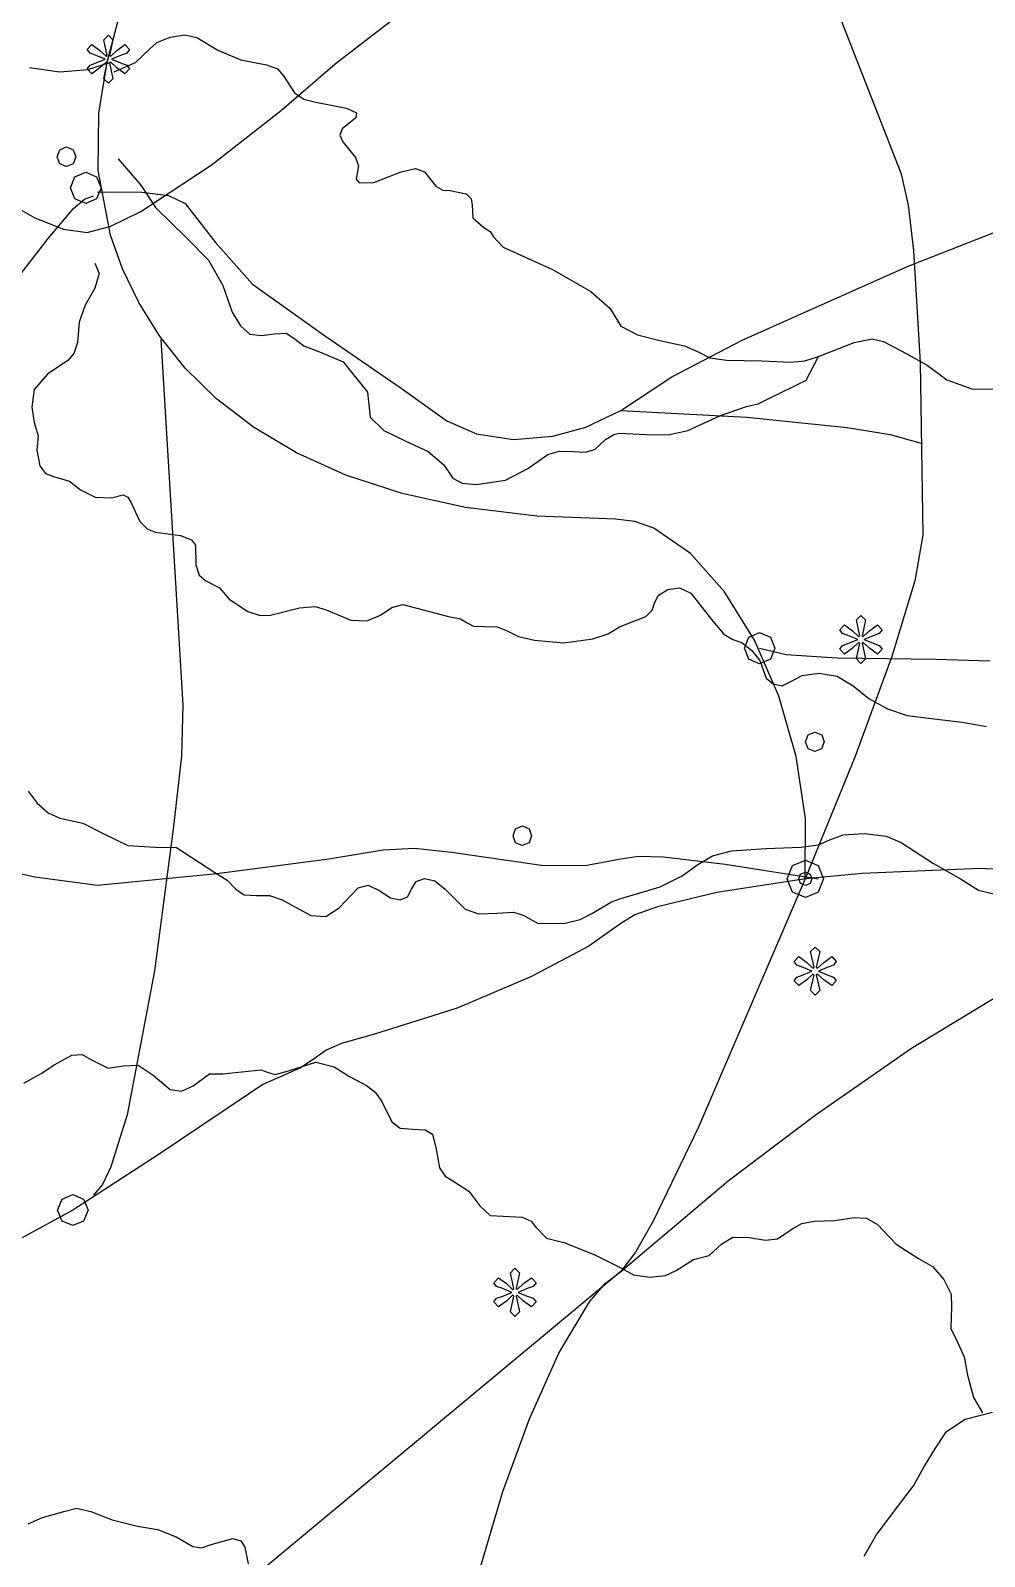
# Model space of a CAD drawing. Extents: x 59 to 518, y 17 to 555.
# Drawn here: x 293.7 to 331.6, y 130.7 to 191.3 of the extents above; entities that cross this region are included whole.
import ezdxf

# ---------------------------------------------------------------- set-up
doc = ezdxf.new("R2010")
doc.units = 0

msp = doc.modelspace()

# ---------------------------------------------------------------- linework, layer by layer
at = {"layer": '1'}
for p, q in [((323.988775, 196.630406), (328.308885, 185.571206)), ((296.779379, 189.999955), (297.284343, 191.909432)), ((305.838518, 189.93756), (308.193417, 191.748343)), ((296.649811, 190.894867), (296.832197, 191.077958)), ((296.787747, 190.272921), (296.649811, 190.894867)), ((296.832197, 191.077958), (297.014583, 190.894867)), ((297.014583, 190.894867), (296.877, 190.272921)), ((298.760865, 190.78195), (299.28372, 191.001196)), ((299.28372, 191.001196), (299.86432, 191.092846)), ((299.86432, 191.092846), (300.34871, 190.982719)), ((300.34871, 190.982719), (301.182587, 190.478468)), ((295.994704, 190.504342), (296.176737, 190.698017)), ((296.105553, 190.357956), (295.994704, 190.504342)), ((296.349422, 190.268554), (296.105553, 190.357956)), ((296.176737, 190.698017), (296.494457, 190.468183)), ((296.704139, 190.120873), (296.349422, 190.268554)), ((296.494457, 190.468183), (296.738358, 190.238349)), ((296.738358, 190.238349), (296.787747, 190.272921)), ((296.877, 190.272921), (296.92533, 190.238349)), ((296.92533, 190.238349), (297.169585, 190.468183)), ((297.315, 190.269125), (296.961, 190.121)), ((297.169585, 190.468183), (297.487657, 190.698017)), ((297.558375, 190.358516), (297.315, 190.269125)), ((297.487657, 190.698017), (297.669, 190.505)), ((297.669, 190.505), (297.558375, 190.358516)), ((297.911104, 189.986036), (298.44971, 190.509292)), ((298.44971, 190.509292), (298.760865, 190.78195)), ((301.182587, 190.478468), (302.09319, 190.090899)), ((293.693432, 189.789441), (294.907938, 189.620863)), ((294.907938, 189.620863), (296.019721, 189.714685)), ((295.994704, 189.740579), (296.105553, 189.885576)), ((296.176737, 189.543729), (295.994704, 189.740579)), ((296.019721, 189.714685), (296.926221, 190.005787)), ((296.105553, 189.885576), (296.349422, 189.974779)), ((296.494457, 189.775151), (296.176737, 189.543729)), ((296.349422, 189.974779), (296.704139, 190.120873)), ((296.446741, 187.980567), (296.779379, 189.999955)), ((296.738358, 190.006572), (296.494457, 189.775151)), ((296.649811, 189.346526), (296.787747, 189.972)), ((296.787747, 189.972), (296.738358, 190.006572)), ((296.925346, 190.006993), (296.877, 189.972)), ((296.877, 189.972), (297.014583, 189.346526)), ((297.169601, 189.775572), (296.925346, 190.006993)), ((296.961, 190.121), (297.315, 189.97525)), ((297.064, 189.621), (297.911104, 189.986036)), ((297.487673, 189.54415), (297.169601, 189.775572)), ((297.315, 189.97525), (297.558375, 189.886156)), ((297.669, 189.741), (297.487673, 189.54415)), ((297.558375, 189.886156), (297.669, 189.741)), ((302.09319, 190.090899), (303.113642, 189.895857)), ((303.113642, 189.895857), (303.544213, 189.738227)), ((303.544213, 189.738227), (303.78723, 189.461898)), ((303.707284, 188.094395), (305.838518, 189.93756)), ((296.832197, 189.166963), (296.649811, 189.346526)), ((297.014583, 189.346526), (296.832197, 189.166963)), ((303.78723, 189.461898), (304.217089, 188.781612)), ((304.217089, 188.781612), (304.58842, 188.534255)), ((304.58842, 188.534255), (305.07028, 188.414858)), ((296.430809, 185.705208), (296.446741, 187.980567)), ((300.912079, 185.918153), (303.707284, 188.094395)), ((305.07028, 188.414858), (306.289211, 188.179908)), ((306.289211, 188.179908), (306.686746, 187.98921)), ((306.686746, 187.98921), (306.66095, 187.789384)), ((306.116262, 187.356439), (306.019304, 187.110829)), ((306.66095, 187.789384), (306.116262, 187.356439)), ((294.902972, 186.526851), (295.171347, 186.63652)), ((295.171347, 186.63652), (295.436768, 186.526851)), ((306.019304, 187.110829), (306.148365, 186.845706)), ((306.148365, 186.845706), (306.641812, 186.216837)), ((294.798109, 186.245996), (294.902972, 186.526851)), ((294.89918, 185.970874), (294.798109, 186.245996)), ((295.538941, 186.245996), (295.435993, 185.97075)), ((295.436768, 186.526851), (295.538941, 186.245996)), ((297.218, 186.165), (298.116478, 185.118045)), ((306.641812, 186.216837), (306.761238, 185.887405)), ((295.159, 185.859), (294.89918, 185.970874)), ((295.165, 185.859), (295.159, 185.859)), ((295.435993, 185.97075), (295.165, 185.859)), ((295.328211, 185.015), (295.505658, 185.451209)), ((295.505658, 185.451209), (295.933929, 185.633418)), ((295.933929, 185.633418), (296.362616, 185.451177)), ((296.362616, 185.451177), (296.54, 185.015)), ((296.921684, 183.135998), (296.430809, 185.705208)), ((298.116742, 184.076277), (300.912079, 185.918153)), ((306.712455, 185.587706), (306.665078, 185.354129)), ((306.761238, 185.887405), (306.712455, 185.587706)), ((307.379204, 185.221523), (308.457467, 185.648868)), ((308.457467, 185.648868), (309.025239, 185.776105)), ((309.025239, 185.776105), (309.381214, 185.643092)), ((309.381214, 185.643092), (309.836605, 185.07856)), ((328.308885, 185.571206), (328.594057, 184.324107)), ((291.398784, 185.264458), (293.910938, 183.818022)), ((295.505658, 184.577292), (295.328211, 185.015)), ((296.54, 185.015), (296.362509, 184.577292)), ((296.395811, 184.8565), (298.159739, 184.837979)), ((298.116478, 185.118045), (298.70672, 184.22931)), ((298.159739, 184.837979), (299.217534, 184.703505)), ((306.665078, 185.354129), (306.795666, 185.208956)), ((306.795666, 185.208956), (307.379204, 185.221523)), ((309.836605, 185.07856), (310.110221, 184.920483)), ((310.110221, 184.920483), (310.408144, 184.910374)), ((310.408144, 184.910374), (311.036087, 184.7787)), ((294.437374, 182.999546), (295.445819, 184.187119)), ((295.445819, 184.187119), (295.884685, 184.561312)), ((295.933929, 184.396229), (295.505658, 184.577292)), ((295.884685, 184.561312), (296.242531, 184.700767)), ((296.362509, 184.577292), (295.933929, 184.396229)), ((298.70672, 184.22931), (299.93826, 183.02352)), ((299.217534, 184.703505), (299.885831, 184.386601)), ((299.885831, 184.386601), (301.085273, 182.848272)), ((311.036087, 184.7787), (311.244556, 184.570749)), ((311.244556, 184.570749), (311.279856, 184.333231)), ((311.279856, 184.333231), (311.299215, 183.829157)), ((328.594057, 184.324107), (328.808357, 182.528259)), ((328.596879, 181.897098), (334.43423, 184.204363)), ((293.910938, 183.818022), (295.054797, 183.368683)), ((296.926472, 183.489302), (298.116742, 184.076277)), ((311.299215, 183.829157), (311.741641, 183.441764)), ((292.684071, 180.722857), (294.437374, 182.999546)), ((295.054797, 183.368683), (295.985108, 183.23621)), ((295.985108, 183.23621), (296.926472, 183.489302)), ((297.393256, 181.798724), (296.921684, 183.135998)), ((299.93826, 183.02352), (300.810853, 182.139945)), ((311.741641, 183.441764), (311.992102, 183.283207)), ((311.992102, 183.283207), (312.126873, 183.070246)), ((312.126873, 183.070246), (312.512106, 182.657188)), ((301.085273, 182.848272), (302.554591, 181.193261)), ((312.512106, 182.657188), (314.461906, 181.768896)), ((328.808357, 182.528259), (329.064842, 178.075978)), ((296.294, 182.028), (296.467169, 181.61115)), ((298.034826, 180.457017), (297.393256, 181.798724)), ((300.810853, 182.139945), (301.37547, 181.13969)), ((314.461906, 181.768896), (315.995118, 180.897625)), ((321.993428, 178.968395), (328.596879, 181.897098)), ((296.467169, 181.61115), (296.294, 181.036344)), ((302.554591, 181.193261), (305.408777, 179.145699)), ((296.294, 181.036344), (295.908591, 180.355354)), ((301.37547, 181.13969), (301.741035, 180.073599)), ((315.995118, 180.897625), (316.764321, 180.228825)), ((295.908591, 180.355354), (295.677699, 179.674624)), ((298.860827, 179.133886), (298.034826, 180.457017)), ((301.741035, 180.073599), (302.075356, 179.528185)), ((316.764321, 180.228825), (317.182526, 179.515706)), ((295.677699, 179.674624), (295.600661, 178.875761)), ((302.075356, 179.528185), (302.4532, 179.20436)), ((317.182526, 179.515706), (317.842572, 179.17785)), ((295.600661, 178.875761), (295.461155, 178.437669)), ((299.885691, 177.852342), (298.860827, 179.133886)), ((298.91, 178.995), (299.783, 164.494)), ((302.4532, 179.20436), (302.906248, 179.156785)), ((302.906248, 179.156785), (303.421704, 179.222219)), ((303.421704, 179.222219), (303.888941, 179.239037)), ((303.888941, 179.239037), (304.19733, 179.04561)), ((304.19733, 179.04561), (304.589023, 178.736732)), ((304.589023, 178.736732), (305.211565, 178.495983)), ((305.408777, 179.145699), (308.455841, 177.056601)), ((317.842572, 179.17785), (318.788631, 178.941164)), ((318.788631, 178.941164), (319.704661, 178.734309)), ((319.203542, 177.505397), (321.993428, 178.968395)), ((319.704661, 178.734309), (320.274616, 178.485946)), ((325.026516, 178.313086), (326.452086, 178.874707)), ((326.452086, 178.874707), (327.164871, 179.017736)), ((327.164871, 179.017736), (327.618366, 178.917746)), ((327.618366, 178.917746), (328.514903, 178.442687)), ((295.215914, 178.157334), (294.414008, 177.619084)), ((295.461155, 178.437669), (295.215914, 178.157334)), ((305.211565, 178.495983), (306.14854, 178.101932)), ((320.274616, 178.485946), (320.720757, 178.268663)), ((320.720757, 178.268663), (321.381541, 178.167962)), ((321.381541, 178.167962), (322.780036, 178.140225)), ((322.780036, 178.140225), (323.935688, 178.09701)), ((323.935688, 178.09701), (324.493289, 178.140225)), ((324.493289, 178.140225), (325.026516, 178.313086)), ((324.540566, 177.384071), (325.026691, 178.312887)), ((328.514903, 178.442687), (329.346616, 177.967365)), ((294.414008, 177.619084), (293.881714, 177.003044)), ((301.12385, 176.635394), (299.885691, 177.852342)), ((306.14854, 178.101932), (307.12291, 176.899312)), ((329.064842, 178.075978), (329.172836, 171.228706)), ((329.346616, 177.967365), (330.124004, 177.395072)), ((293.881714, 177.003044), (293.785406, 176.309794)), ((308.455841, 177.056601), (310.265192, 175.762307)), ((317.181081, 176.168311), (319.203542, 177.505397)), ((323.115127, 176.682045), (323.989881, 177.103217)), ((323.989881, 177.103217), (324.540566, 177.384071)), ((330.124004, 177.395072), (331.160946, 177.016984)), ((331.160946, 177.016984), (332.316422, 177.038592)), ((293.785406, 176.309794), (293.881714, 175.696714)), ((302.589737, 175.506051), (301.12385, 176.635394)), ((307.12291, 176.899312), (307.225568, 175.904128)), ((321.13861, 175.980151), (322.175551, 176.325696)), ((322.175551, 176.325696), (322.641255, 176.435029)), ((322.641255, 176.435029), (323.115127, 176.682045)), ((293.881714, 175.696714), (294.048224, 175.165255)), ((307.225568, 175.904128), (307.764876, 175.374389)), ((310.265192, 175.762307), (311.443859, 175.2477)), ((315.797662, 175.508661), (317.181081, 176.168311)), ((317.183, 176.168), (322.182, 175.9035)), ((319.842641, 175.375315), (321.13861, 175.980151)), ((322.182, 175.9035), (326.171469, 175.503125)), ((294.048224, 175.165255), (293.984019, 174.597814)), ((304.297783, 174.487325), (302.589737, 175.506051)), ((307.764876, 175.374389), (308.611628, 174.963977)), ((311.443859, 175.2477), (312.920941, 175.017551)), ((312.920941, 175.017551), (314.487194, 175.151171)), ((314.487194, 175.151171), (315.797662, 175.508661)), ((316.566048, 175.015835), (316.906081, 175.223268)), ((316.906081, 175.223268), (317.130491, 175.275126)), ((317.130491, 175.275126), (318.434444, 175.200734)), ((318.434444, 175.200734), (319.132027, 175.215744)), ((319.132027, 175.215744), (319.842641, 175.375315)), ((326.171469, 175.503125), (327.879738, 175.215562)), ((327.879738, 175.215562), (329.146, 174.862)), ((293.984019, 174.597814), (294.106036, 173.975562)), ((306.262422, 173.602223), (304.297783, 174.487325)), ((308.611628, 174.963977), (309.535375, 174.550523)), ((309.535375, 174.550523), (310.151148, 174.020651)), ((314.289004, 174.420038), (314.750256, 174.562334)), ((314.750256, 174.562334), (315.283708, 174.542408)), ((315.283708, 174.542408), (315.787038, 174.521081)), ((315.787038, 174.521081), (316.155727, 174.641671)), ((316.155727, 174.641671), (316.566048, 175.015835)), ((294.106036, 173.975562), (294.337683, 173.67712)), ((310.151148, 174.020651), (310.503881, 173.490912)), ((313.486658, 173.865076), (314.289004, 174.420038)), ((294.337683, 173.67712), (294.65112, 173.550424)), ((294.65112, 173.550424), (295.286427, 173.366892)), ((295.286427, 173.366892), (295.72885, 173.025139)), ((308.498085, 172.873757), (306.262422, 173.602223)), ((310.503881, 173.490912), (310.879958, 173.292536)), ((310.879958, 173.292536), (311.434198, 173.236075)), ((311.434198, 173.236075), (312.595496, 173.411934)), ((312.595496, 173.411934), (313.486658, 173.865076)), ((295.72885, 173.025139), (296.306478, 172.731981)), ((296.306478, 172.731981), (296.9611, 172.710815)), ((296.9611, 172.710815), (297.422356, 172.823395)), ((297.422356, 172.823395), (297.60989, 172.734479)), ((297.60989, 172.734479), (297.730154, 172.503382)), ((311.019204, 172.324936), (308.498085, 172.873757)), ((297.730154, 172.503382), (298.083637, 171.768149)), ((313.840212, 171.978769), (311.019204, 172.324936)), ((298.083637, 171.768149), (298.373189, 171.470167)), ((298.373189, 171.470167), (298.705935, 171.349092)), ((316.975541, 171.858267), (313.840212, 171.978769)), ((317.738098, 171.766239), (316.975541, 171.858267)), ((318.492952, 171.499822), (317.738098, 171.766239)), ((319.952801, 170.501811), (318.492952, 171.499822)), ((298.705935, 171.349092), (299.693756, 171.206085)), ((299.693756, 171.206085), (300.134732, 171.041465)), ((300.134732, 171.041465), (300.296605, 170.827335)), ((329.172836, 171.228706), (328.856952, 169.411689)), ((300.296605, 170.827335), (300.309569, 170.041436)), ((321.301592, 168.980223), (319.952801, 170.501811)), ((300.309569, 170.041436), (300.441067, 169.634132)), ((300.441067, 169.634132), (300.707237, 169.413755)), ((300.707237, 169.413755), (301.246324, 169.126506)), ((301.246324, 169.126506), (301.63116, 168.681037)), ((318.669205, 168.827197), (319.042553, 169.068563)), ((319.042553, 169.068563), (319.513134, 169.136891)), ((319.513134, 169.136891), (319.95686, 168.923042)), ((328.856952, 169.411689), (327.941689, 166.412016)), ((301.63116, 168.681037), (302.375255, 168.190324)), ((308.087991, 168.350805), (308.520855, 168.47237)), ((308.520855, 168.47237), (309.32946, 168.262997)), ((318.430662, 168.239509), (318.51718, 168.521935)), ((318.51718, 168.521935), (318.669205, 168.827197)), ((319.95686, 168.923042), (320.835759, 167.807474)), ((322.485829, 167.051043), (321.301592, 168.980223)), ((302.375255, 168.190324), (302.857998, 168.040482)), ((302.857998, 168.040482), (303.27334, 168.052036)), ((303.27334, 168.052036), (304.415146, 168.335051)), ((304.415146, 168.335051), (305.048606, 168.385013)), ((305.048606, 168.385013), (305.47996, 168.262997)), ((305.47996, 168.262997), (306.46143, 167.843854)), ((306.46143, 167.843854), (307.089434, 167.820631)), ((307.089434, 167.820631), (307.63578, 168.052036)), ((307.63578, 168.052036), (308.087991, 168.350805)), ((309.32946, 168.262997), (310.336549, 168.000222)), ((310.336549, 168.000222), (310.808908, 167.908142)), ((310.808908, 167.908142), (311.0743, 167.737712)), ((317.12971, 167.582137), (318.170842, 167.993695)), ((318.170842, 167.993695), (318.430662, 168.239509)), ((326.534122, 167.855816), (326.71686, 168.035379)), ((326.672411, 167.233517), (326.534122, 167.855816)), ((326.71686, 168.035379), (326.899598, 167.855816)), ((326.899598, 167.855816), (326.760957, 167.233517)), ((311.0743, 167.737712), (311.329992, 167.607284)), ((311.329992, 167.607284), (311.773372, 167.599688)), ((311.773372, 167.599688), (312.264971, 167.582435)), ((312.264971, 167.582435), (312.66532, 167.423035)), ((312.66532, 167.423035), (313.119201, 167.19513)), ((316.065029, 167.110739), (316.68402, 167.307346)), ((316.68402, 167.307346), (317.12971, 167.582137)), ((320.835759, 167.807474), (321.26957, 167.29576)), ((321.26957, 167.29576), (321.62761, 167.080842)), ((322.265305, 167.172708), (322.693929, 167.353771)), ((322.693929, 167.353771), (323.122241, 167.172721)), ((325.879016, 167.461763), (326.061754, 167.658613)), ((325.98992, 167.317262), (325.879016, 167.461763)), ((326.23391, 167.228886), (325.98992, 167.317262)), ((326.061754, 167.658613), (326.379474, 167.428779)), ((326.588803, 167.081469), (326.23391, 167.228886)), ((326.379474, 167.428779), (326.623375, 167.198945)), ((326.623375, 167.198945), (326.672411, 167.233517)), ((326.760957, 167.233517), (326.810346, 167.198945)), ((326.810346, 167.198945), (327.054115, 167.428779)), ((327.1995, 167.22875), (326.845, 167.081)), ((327.054115, 167.428779), (327.371967, 167.658613)), ((327.443219, 167.31725), (327.1995, 167.22875)), ((327.371967, 167.658613), (327.554, 167.462)), ((327.554, 167.462), (327.443219, 167.31725)), ((313.119201, 167.19513), (313.755843, 167.050767)), ((313.755843, 167.050767), (314.92309, 166.953136)), ((314.92309, 166.953136), (316.065029, 167.110739)), ((321.62761, 167.080842), (321.986582, 166.956477)), ((321.986582, 166.956477), (322.383522, 166.648425)), ((322.087505, 166.735), (322.265305, 167.172708)), ((322.265305, 166.297292), (322.087505, 166.735)), ((322.383522, 166.648425), (322.704923, 166.254252)), ((323.452017, 164.830261), (322.485829, 167.051043)), ((322.69299, 166.73274), (323.749481, 166.484942)), ((323.122241, 167.172721), (323.3, 166.735)), ((323.3, 166.735), (323.122245, 166.297292)), ((325.879016, 166.698), (325.98992, 166.844386)), ((326.061754, 166.504325), (325.879016, 166.698)), ((325.98992, 166.844386), (326.23391, 166.933788)), ((326.379474, 166.735923), (326.061754, 166.504325)), ((326.23391, 166.933788), (326.588803, 167.081469)), ((326.623375, 166.967521), (326.379474, 166.735923)), ((326.534122, 166.307475), (326.672411, 166.932949)), ((326.672411, 166.932949), (326.623375, 166.967521)), ((326.810346, 166.967521), (326.760957, 166.932949)), ((326.760957, 166.932949), (326.899598, 166.307475)), ((327.054115, 166.735923), (326.810346, 166.967521)), ((326.845, 167.081), (327.1995, 166.93375)), ((327.371967, 166.504325), (327.054115, 166.735923)), ((327.1995, 166.93375), (327.443219, 166.844469)), ((327.554, 166.698), (327.371967, 166.504325)), ((327.443219, 166.844469), (327.554, 166.698)), ((322.693929, 166.116229), (322.265305, 166.297292)), ((323.122245, 166.297292), (322.693929, 166.116229)), ((322.704923, 166.254252), (322.83728, 165.871522)), ((323.749481, 166.484942), (325.770442, 166.357694)), ((325.770442, 166.357694), (329.69138, 166.304116)), ((327.941689, 166.412016), (326.475629, 162.407913)), ((326.71686, 166.127559), (326.534122, 166.307475)), ((326.899598, 166.307475), (326.71686, 166.127559)), ((329.69138, 166.304116), (331.847535, 166.23485)), ((322.83728, 165.871522), (322.951508, 165.548875)), ((322.951508, 165.548875), (323.233051, 165.317574)), ((323.590199, 165.248331), (323.93124, 165.411854)), ((323.93124, 165.411854), (324.38726, 165.654967)), ((324.38726, 165.654967), (325.051043, 165.745184)), ((325.051043, 165.745184), (325.774224, 165.625521)), ((325.774224, 165.625521), (326.40844, 165.238993)), ((323.233051, 165.317574), (323.590199, 165.248331)), ((324.14666, 162.433862), (323.452017, 164.830261)), ((326.40844, 165.238993), (327.032524, 164.735977)), ((299.783, 164.494), (299.731, 162.451)), ((327.032524, 164.735977), (327.772628, 164.333765)), ((327.772628, 164.333765), (328.550568, 164.06702)), ((328.550568, 164.06702), (329.28816, 163.970403)), ((329.28816, 163.970403), (330.735293, 163.797719)), ((330.735293, 163.797719), (331.7075, 163.625034)), ((324.517756, 163.014469), (324.622751, 163.29841)), ((324.619136, 162.74111), (324.517756, 163.014469)), ((324.622751, 163.29841), (324.890994, 163.408521)), ((324.890994, 163.408521), (325.156547, 163.298411)), ((325.258588, 163.014469), (325.155949, 162.741184)), ((325.156547, 163.298411), (325.258588, 163.014469)), ((299.731, 162.451), (299.409859, 159.551531)), ((324.516263, 159.977835), (324.14666, 162.433862)), ((326.475629, 162.407913), (324.507356, 157.577606)), ((324.879, 162.631), (324.619136, 162.74111)), ((324.885, 162.631), (324.879, 162.631)), ((325.155949, 162.741184), (324.885, 162.631)), ((293.6525, 161.066227), (293.997245, 160.580746)), ((293.997245, 160.580746), (294.438233, 160.193755)), ((294.438233, 160.193755), (294.908159, 159.993326)), ((294.908159, 159.993326), (295.819382, 159.795374)), ((324.507331, 157.578167), (324.516263, 159.977835)), ((295.819382, 159.795374), (296.653349, 159.364325)), ((296.653349, 159.364325), (297.602232, 158.905891)), ((299.409859, 159.551531), (298.660375, 153.93275)), ((312.899756, 159.287996), (313.004796, 159.568851)), ((313.004796, 159.568851), (313.273347, 159.67852)), ((313.273347, 159.67852), (313.538415, 159.568851)), ((313.538415, 159.568851), (313.640235, 159.287996)), ((326.008907, 159.325234), (326.854894, 159.377594)), ((326.854894, 159.377594), (327.722511, 159.278943)), ((297.602232, 158.905891), (298.706159, 158.83904)), ((298.706159, 158.83904), (299.539948, 158.826825)), ((299.539948, 158.826825), (300.143019, 158.420646)), ((305.58143, 158.369564), (307.749904, 158.736849)), ((307.749904, 158.736849), (308.987948, 158.797345)), ((308.987948, 158.797345), (310.45681, 158.632383)), ((313.001003, 159.012874), (312.899756, 159.287996)), ((313.261, 158.901), (313.001003, 159.012874)), ((313.267, 158.901), (313.261, 158.901)), ((313.537529, 159.012749), (313.267, 158.901)), ((313.640235, 159.287996), (313.537529, 159.012749)), ((321.57735, 158.686018), (322.952519, 158.787177)), ((322.952519, 158.787177), (324.327513, 158.830348)), ((324.327513, 158.830348), (325.033977, 158.93288)), ((325.033977, 158.93288), (325.486869, 159.132546)), ((325.486869, 159.132546), (326.008907, 159.325234)), ((327.722511, 159.278943), (328.309439, 159.018599)), ((328.309439, 159.018599), (329.598134, 158.189178)), ((290.172456, 158.468563), (293.909323, 157.662429)), ((300.143019, 158.420646), (301.053933, 157.832301)), ((301.142436, 157.786514), (305.58143, 158.369564)), ((310.45681, 158.632383), (314.035469, 158.125134)), ((314.035469, 158.125134), (315.767484, 158.105483)), ((315.767484, 158.105483), (317.18074, 158.369564)), ((317.18074, 158.369564), (317.877568, 158.480503)), ((317.877568, 158.480503), (318.872544, 158.458899)), ((318.872544, 158.458899), (321.322741, 158.163234)), ((319.614391, 157.698397), (320.245309, 158.154648)), ((320.245309, 158.154648), (320.822248, 158.495475)), ((320.822248, 158.495475), (321.57735, 158.686018)), ((321.322741, 158.163234), (325.02474, 157.578285)), ((323.993769, 158.102403), (324.507985, 158.320948)), ((324.507985, 158.320948), (325.021373, 158.102493)), ((329.598134, 158.189178), (330.670929, 157.577509)), ((293.909323, 157.662429), (296.39547, 157.322524)), ((296.39547, 157.322524), (301.142436, 157.786514)), ((301.053933, 157.832301), (301.543142, 157.52351)), ((301.543142, 157.52351), (301.887859, 157.166166)), ((309.04749, 157.47424), (309.380969, 157.596378)), ((309.380969, 157.596378), (309.791376, 157.50341)), ((318.739394, 157.257359), (319.614391, 157.698397)), ((324.507356, 157.577606), (320.247708, 147.694383)), ((324.508326, 157.578652), (320.996563, 157.037052)), ((323.780912, 157.578), (323.993769, 158.102403)), ((323.993769, 157.053597), (323.780912, 157.578)), ((324.243951, 157.578), (324.321297, 157.768456)), ((324.321297, 157.387544), (324.243951, 157.578)), ((324.321297, 157.768456), (324.508181, 157.847522)), ((324.508181, 157.847522), (324.693898, 157.768815)), ((326.769882, 157.797213), (324.508326, 157.578652)), ((324.693898, 157.768815), (324.771, 157.578)), ((324.771, 157.578), (324.693962, 157.387544)), ((325.234, 157.578), (325.021276, 157.053597)), ((325.021373, 158.102493), (325.234, 157.578)), ((331.449159, 157.984388), (326.769882, 157.797213)), ((330.670929, 157.577509), (331.390815, 157.123882)), ((334.07311, 157.846592), (331.449159, 157.984388)), ((301.887859, 157.166166), (302.21974, 156.937974)), ((302.21974, 156.937974), (302.696116, 156.916488)), ((302.696116, 156.916488), (303.230236, 156.914448)), ((303.230236, 156.914448), (303.735349, 156.744597)), ((305.993829, 156.433448), (306.750579, 157.224992)), ((306.750579, 157.224992), (307.148384, 157.323935)), ((307.148384, 157.323935), (307.584849, 157.114308)), ((307.584849, 157.114308), (308.030495, 156.826938)), ((308.710386, 156.86259), (308.867899, 157.166166)), ((308.867899, 157.166166), (309.04749, 157.47424)), ((309.791376, 157.50341), (310.201749, 157.166166)), ((310.201749, 157.166166), (310.997306, 156.379516)), ((317.182149, 156.792928), (318.739394, 157.257359)), ((320.996563, 157.037052), (318.643073, 156.47078)), ((324.507985, 156.835052), (323.993769, 157.053597)), ((324.508181, 157.308478), (324.321297, 157.387544)), ((325.021276, 157.053597), (324.507985, 156.835052)), ((324.693962, 157.387544), (324.508181, 157.308478)), ((331.390815, 157.123882), (332.031663, 156.969945)), ((303.735349, 156.744597), (304.864589, 156.125075)), ((305.467607, 156.077699), (305.993829, 156.433448)), ((308.030495, 156.826938), (308.418463, 156.746273)), ((308.418463, 156.746273), (308.710386, 156.86259)), ((310.997306, 156.379516), (311.52974, 156.192781)), ((316.052559, 156.22284), (316.809706, 156.66465)), ((316.809706, 156.66465), (317.182149, 156.792928)), ((318.643073, 156.47078), (317.740777, 156.146072)), ((304.864589, 156.125075), (305.467607, 156.077699)), ((311.52974, 156.192781), (312.254559, 156.22284)), ((312.254559, 156.22284), (312.915416, 156.260902)), ((312.915416, 156.260902), (313.306762, 156.131515)), ((313.306762, 156.131515), (313.896739, 155.804446)), ((313.896739, 155.804446), (314.975048, 155.817852)), ((314.975048, 155.817852), (315.571698, 155.966371)), ((315.571698, 155.966371), (316.052559, 156.22284)), ((317.182916, 155.805952), (315.914699, 154.911513)), ((317.740777, 156.146072), (317.182916, 155.805952)), ((315.914699, 154.911513), (313.63376, 153.702122)), ((324.061015, 154.298763), (324.243753, 154.495613)), ((324.243753, 154.495613), (324.561473, 154.264191)), ((324.716122, 154.689288), (324.89886, 154.872379)), ((324.854763, 154.067342), (324.716122, 154.689288)), ((324.89886, 154.872379), (325.081598, 154.689288)), ((325.081598, 154.689288), (324.942957, 154.067342)), ((325.236247, 154.264191), (325.553967, 154.495613)), ((325.553967, 154.495613), (325.736, 154.299)), ((298.660375, 153.93275), (297.573953, 148.216094)), ((324.17192, 154.153716), (324.061015, 154.298763)), ((324.415909, 154.064166), (324.17192, 154.153716)), ((324.770802, 153.915294), (324.415909, 154.064166)), ((324.415909, 153.7692), (324.770802, 153.915294)), ((324.561473, 154.264191), (324.805374, 154.03277)), ((324.805374, 154.03277), (324.854763, 154.067342)), ((324.942957, 154.067342), (324.992346, 154.03277)), ((324.992346, 154.03277), (325.236247, 154.264191)), ((325.3815, 154.06425), (325.027, 153.915)), ((325.027, 153.915), (325.3815, 153.76925)), ((325.625219, 154.153781), (325.3815, 154.06425)), ((325.736, 154.299), (325.625219, 154.153781)), ((313.63376, 153.702122), (310.680978, 152.444775)), ((324.061015, 153.535), (324.17192, 153.679997)), ((324.243753, 153.33815), (324.061015, 153.535)), ((324.17192, 153.679997), (324.415909, 153.7692)), ((324.561473, 153.569571), (324.243753, 153.33815)), ((324.805374, 153.800993), (324.561473, 153.569571)), ((324.716122, 153.144475), (324.854763, 153.766421)), ((324.854763, 153.766421), (324.805374, 153.800993)), ((324.992346, 153.800993), (324.942957, 153.766421)), ((324.942957, 153.766421), (325.081598, 153.144475)), ((325.236247, 153.569571), (324.992346, 153.800993)), ((325.553967, 153.33815), (325.236247, 153.569571)), ((325.3815, 153.76925), (325.625219, 153.680156)), ((325.736, 153.535), (325.553967, 153.33815)), ((325.625219, 153.680156), (325.736, 153.535)), ((324.89886, 152.961384), (324.716122, 153.144475)), ((325.081598, 153.144475), (324.89886, 152.961384)), ((328.730346, 150.854469), (332.594259, 153.204173)), ((310.680978, 152.444775), (307.397236, 151.406472)), ((306.093153, 151.040819), (305.480583, 150.776434)), ((307.397236, 151.406472), (306.093153, 151.040819)), ((294.703438, 150.201899), (295.383152, 150.582148)), ((295.383152, 150.582148), (295.785813, 150.600509)), ((295.785813, 150.600509), (296.140648, 150.41286)), ((296.140648, 150.41286), (296.820184, 150.063831)), ((303.985956, 149.959144), (305.070128, 150.305615)), ((305.001526, 150.431749), (304.455978, 150.070257)), ((305.480583, 150.776434), (305.001526, 150.431749)), ((305.070128, 150.305615), (305.795085, 150.116042)), ((324.894315, 148.192424), (328.730346, 150.854469)), ((293.471538, 149.469181), (294.164216, 149.855119)), ((294.164216, 149.855119), (294.703438, 150.201899)), ((296.820184, 150.063831), (297.422988, 150.150041)), ((297.422988, 150.150041), (298.013227, 150.182056)), ((298.013227, 150.182056), (298.603728, 149.783858)), ((298.603728, 149.783858), (299.283573, 149.220782)), ((300.194398, 149.365464), (300.842449, 149.835275)), ((300.842449, 149.835275), (301.375138, 149.835716)), ((301.375138, 149.835716), (302.388491, 149.940623)), ((302.388491, 149.940623), (302.890505, 149.997492)), ((302.890505, 149.997492), (303.171128, 149.887574)), ((303.714772, 149.745378), (302.96695, 149.414611)), ((303.171128, 149.887574), (303.460703, 149.812846)), ((303.460703, 149.812846), (303.985956, 149.959144)), ((304.455978, 150.070257), (303.714772, 149.745378)), ((305.795085, 150.116042), (306.404688, 149.732)), ((306.404688, 149.732), (307.084577, 149.371594)), ((299.283573, 149.220782), (299.729411, 149.150397)), ((299.729411, 149.150397), (300.194398, 149.365464)), ((302.96695, 149.414611), (302.401556, 149.035459)), ((307.084577, 149.371594), (307.429516, 149.105981)), ((307.429516, 149.105981), (307.687738, 148.736816)), ((302.401556, 149.035459), (298.809095, 146.627139)), ((307.687738, 148.736816), (308.091624, 147.931735)), ((297.573953, 148.216094), (296.932955, 146.140262)), ((308.091624, 147.931735), (308.416151, 147.684357)), ((321.449115, 145.583115), (324.894315, 148.192424)), ((308.416151, 147.684357), (308.918578, 147.637566)), ((308.918578, 147.637566), (309.416859, 147.617568)), ((309.416859, 147.617568), (309.708137, 147.441069)), ((309.708137, 147.441069), (309.842854, 146.85299)), ((320.247708, 147.694383), (318.48107, 144.017326)), ((298.809095, 146.627139), (295.422216, 144.428899)), ((309.842854, 146.85299), (309.984141, 146.104793)), ((296.932955, 146.140262), (296.593008, 145.44133)), ((309.984141, 146.104793), (310.204009, 145.776022)), ((296.593008, 145.44133), (296.242, 145.023)), ((310.204009, 145.776022), (310.510661, 145.59499)), ((310.510661, 145.59499), (311.145351, 145.176508)), ((317.183, 141.983), (321.449115, 145.583115)), ((294.813505, 144.428), (294.991305, 144.864385)), ((294.991305, 144.864385), (295.419929, 145.046771)), ((295.419929, 145.046771), (295.848241, 144.864596)), ((295.848241, 144.864596), (296.026, 144.428)), ((311.145351, 145.176508), (311.587691, 144.599806)), ((295.422216, 144.428899), (292.766204, 142.984233)), ((294.991305, 143.990468), (294.813505, 144.428)), ((296.026, 144.428), (295.848112, 143.990468)), ((311.587691, 144.599806), (311.991885, 144.215765)), ((311.991885, 144.215765), (312.511967, 144.181765)), ((295.419929, 143.809582), (294.991305, 143.990468)), ((295.848112, 143.990468), (295.419929, 143.809582)), ((312.511967, 144.181765), (313.26876, 144.150104)), ((313.26876, 144.150104), (313.623012, 143.983824)), ((313.623012, 143.983824), (313.794307, 143.763371)), ((313.794307, 143.763371), (314.224519, 143.311552)), ((318.48107, 144.017326), (317.762386, 142.757731)), ((323.403251, 143.290386), (324.014617, 143.697755)), ((324.014617, 143.697755), (324.371892, 143.888806)), ((324.371892, 143.888806), (324.853522, 143.982358)), ((324.853522, 143.982358), (325.677607, 144.015607)), ((325.677607, 144.015607), (326.446881, 144.13586)), ((326.446881, 144.13586), (326.932673, 144.106243)), ((326.932673, 144.106243), (327.379407, 143.856857)), ((327.379407, 143.856857), (328.109391, 143.071357)), ((314.224519, 143.311552), (314.923547, 143.13437)), ((314.923547, 143.13437), (316.148873, 142.656225)), ((320.688627, 142.629899), (321.198523, 143.089568)), ((321.198523, 143.089568), (321.629667, 143.347249)), ((321.629667, 143.347249), (322.272247, 143.341803)), ((322.272247, 143.341803), (322.931544, 143.233611)), ((322.931544, 143.233611), (323.403251, 143.290386)), ((328.109391, 143.071357), (329.002887, 142.508897)), ((316.148873, 142.656225), (317.182377, 142.139186)), ((317.762386, 142.757731), (317.181586, 141.984206)), ((319.382297, 142.03547), (320.065095, 142.466167)), ((320.065095, 142.466167), (320.688627, 142.629899)), ((329.002887, 142.508897), (329.552084, 142.188935)), ((317.181618, 141.984402), (298.363118, 126.349702)), ((312.794122, 141.936288), (312.977213, 142.119379)), ((312.932763, 141.314342), (312.794122, 141.936288)), ((312.977213, 142.119379), (313.158893, 141.936288)), ((313.158893, 141.936288), (313.020957, 141.314342)), ((316.562636, 141.508679), (317.181618, 141.984402)), ((317.182377, 142.139186), (317.686748, 141.862929)), ((317.686748, 141.862929), (318.336045, 141.767183)), ((318.336045, 141.767183), (318.958488, 141.83151)), ((318.958488, 141.83151), (319.382297, 142.03547)), ((329.552084, 142.188935), (330.012182, 141.67295)), ((312.139015, 141.545763), (312.321753, 141.739438)), ((312.24992, 141.399377), (312.139015, 141.545763)), ((312.493909, 141.309975), (312.24992, 141.399377)), ((312.321753, 141.739438), (312.639473, 141.509604)), ((312.848802, 141.162294), (312.493909, 141.309975)), ((312.493909, 141.014745), (312.848802, 141.162294)), ((312.639473, 141.509604), (312.883374, 141.27977)), ((312.883374, 141.27977), (312.932763, 141.314342)), ((313.020957, 141.314342), (313.070346, 141.27977)), ((313.070346, 141.27977), (313.314247, 141.509604)), ((313.4595, 141.310125), (313.105, 141.162)), ((313.105, 141.162), (313.4595, 141.01475)), ((313.314247, 141.509604), (313.631967, 141.739438)), ((313.703219, 141.399516), (313.4595, 141.310125)), ((313.631967, 141.739438), (313.814, 141.546)), ((313.814, 141.546), (313.703219, 141.399516)), ((315.941463, 140.785729), (316.562636, 141.508679)), ((330.012182, 141.67295), (330.294216, 141.090223)), ((312.139015, 140.782), (312.24992, 140.926352)), ((312.321753, 140.58515), (312.139015, 140.782)), ((312.24992, 140.926352), (312.493909, 141.014745)), ((312.639473, 140.816572), (312.321753, 140.58515)), ((312.883374, 141.047993), (312.639473, 140.816572)), ((312.794122, 140.387947), (312.932763, 141.013421)), ((312.932763, 141.013421), (312.883374, 141.047993)), ((313.070346, 141.047993), (313.020957, 141.013421)), ((313.020957, 141.013421), (313.158893, 140.387947)), ((313.314248, 140.816572), (313.070346, 141.047993)), ((313.631967, 140.58515), (313.314248, 140.816572)), ((313.4595, 141.01475), (313.703219, 140.926312)), ((313.814, 140.782), (313.631967, 140.58515)), ((313.703219, 140.926312), (313.814, 140.782)), ((314.715794, 138.741295), (315.941463, 140.785729)), ((330.309217, 140.570037), (330.287036, 139.72161)), ((330.294216, 141.090223), (330.309217, 140.570037)), ((312.977213, 140.208384), (312.794122, 140.387947)), ((313.158893, 140.387947), (312.977213, 140.208384)), ((330.287036, 139.72161), (330.546636, 139.184327)), ((313.551112, 136.13739), (314.715794, 138.741295)), ((330.546636, 139.184327), (330.811527, 138.597307)), ((330.811527, 138.597307), (330.942805, 137.877997)), ((330.942805, 137.877997), (331.180444, 136.992745)), ((331.180444, 136.992745), (331.536881, 136.374457)), ((331.943039, 136.396642), (330.855428, 136.112259)), ((331.943039, 136.396642), (330.855428, 136.112259)), ((312.493916, 133.260307), (313.551112, 136.13739)), ((330.855428, 136.112259), (330.069439, 135.59478)), ((330.855428, 136.112259), (330.069439, 135.59478)), ((330.069439, 135.59478), (329.662334, 134.975303)), ((330.069439, 135.59478), (329.662334, 134.975303)), ((329.662334, 134.975303), (329.221363, 134.2574)), ((329.662334, 134.975303), (329.221363, 134.2574)), ((329.221363, 134.2574), (328.825415, 133.530636)), ((329.221363, 134.2574), (328.825415, 133.530636)), ((328.825415, 133.530636), (328.32919, 132.87134)), ((328.825415, 133.530636), (328.32919, 132.87134)), ((310.887986, 127.831767), (312.493916, 133.260307)), ((328.32919, 132.87134), (327.347764, 131.57877)), ((328.32919, 132.87134), (327.347764, 131.57877)), ((293.640565, 131.971623), (294.209093, 132.221455)), ((294.209093, 132.221455), (295.062417, 132.455611)), ((295.062417, 132.455611), (295.581881, 132.594385)), ((295.581881, 132.594385), (296.140507, 132.455611)), ((296.140507, 132.455611), (296.986466, 132.12991)), ((296.986466, 132.12991), (297.986937, 131.881996)), ((297.986937, 131.881996), (298.776584, 131.748867)), ((298.776584, 131.748867), (299.526807, 131.460427)), ((327.347764, 131.57877), (326.829182, 130.670412)), ((327.347764, 131.57877), (326.829182, 130.670412)), ((299.526807, 131.460427), (300.181516, 131.0703)), ((300.181516, 131.0703), (300.523307, 131.021534)), ((300.523307, 131.021534), (300.913217, 131.149278)), ((300.913217, 131.149278), (301.772492, 131.390004)), ((301.772492, 131.390004), (302.096297, 131.302422)), ((302.096297, 131.302422), (302.247067, 131.042034)), ((302.247067, 131.042034), (302.388133, 130.382517))]:
    msp.add_line(p, q, dxfattribs=at)

doc.saveas('drawing.dxf')
